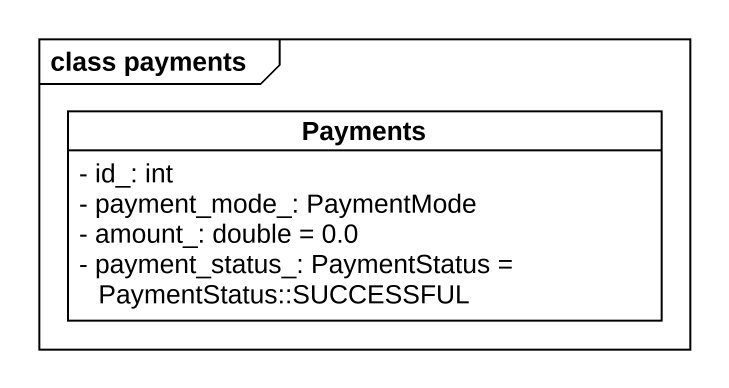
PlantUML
@startuml
mainframe class payments
hide circle
hide empty members
skinparam classAttributeIconSize 0
class Payments {
  - id_: int
  - payment_mode_: PaymentMode
  - amount_: double = 0.0
  - payment_status_: PaymentStatus = PaymentStatus::SUCCESSFUL
}
@enduml
